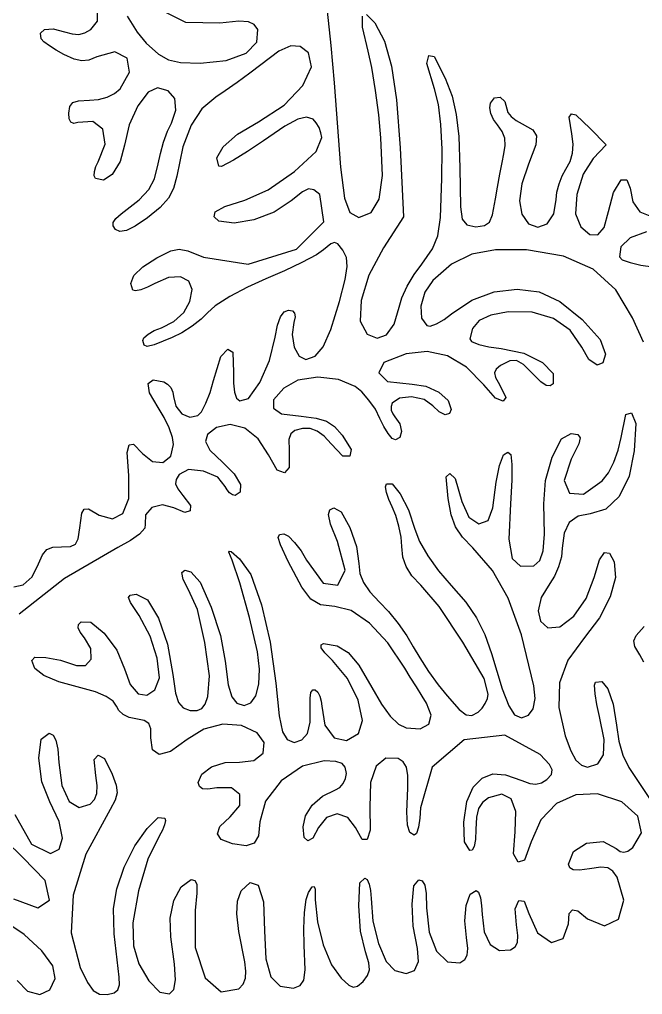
# Model space of a CAD drawing. Extents: x -276 to 353, y -236 to 239.
# Drawn here: x 6.5 to 107.5, y -235.9 to -78.1 of the extents above; entities that cross this region are included whole.
import ezdxf

# ---------------------------------------------------------------- set-up
doc = ezdxf.new("R2010")
doc.units = 0
doc.layers.get('0').update_dxf_attribs({"linetype": 'CONTINUOUS'})

msp = doc.modelspace()

# ---------------------------------------------------------------- linework, layer by layer
for p, q in [((19.1, -78.31), (19.09, -76.76)), ((33.41, -78.53), (29.43, -76.58)), ((56.35, -76.72), (56.95, -82.26)), ((62.74, -77.26), (64.04, -78.58)), ((18.01, -79.71), (19.1, -78.31)), ((23.93, -77.5), (25.56, -80.11)), ((38.95, -78.67), (33.41, -78.53)), ((42, -78.35), (38.95, -78.67)), ((43.58, -78.42), (42, -78.35)), ((44.51, -78.85), (43.58, -78.42)), ((45.12, -79.71), (44.51, -78.85)), ((62.05, -79.3), (62.07, -77.5)), ((64.04, -78.58), (65.65, -81.59)), ((9.89, -80.29), (10.52, -79.67)), ((9.99, -81.2), (9.89, -80.29)), ((10.52, -79.67), (11.95, -79.57)), ((11.95, -79.57), (13.76, -80.06)), ((13.76, -80.06), (14.99, -80.41)), ((14.99, -80.41), (16.07, -80.47)), ((16.07, -80.47), (17.06, -80.24)), ((17.06, -80.24), (18.01, -79.71)), ((25.56, -80.11), (27.02, -81.88)), ((44.96, -81.76), (45.12, -79.71)), ((62.96, -83.17), (62.05, -79.3)), ((10.4, -81.66), (9.99, -81.2)), ((11.31, -82.33), (10.4, -81.66)), ((27.02, -81.88), (29, -83.66)), ((43.21, -83.53), (44.96, -81.76)), ((65.65, -81.59), (66.79, -85.61)), ((12.43, -83.05), (11.31, -82.33)), ((13.65, -83.73), (12.43, -83.05)), ((21.91, -83.32), (19.02, -84.09)), ((23.93, -84.32), (21.91, -83.32)), ((29, -83.66), (30.63, -84.58)), ((39.96, -84.73), (43.21, -83.53)), ((48.53, -83.2), (45.59, -85.38)), ((50.47, -82.33), (48.53, -83.2)), ((51.95, -82.44), (50.47, -82.33)), ((53.29, -83.44), (51.95, -82.44)), ((53.81, -85.73), (53.29, -83.44)), ((56.95, -82.26), (57.45, -88.32)), ((63.56, -85.86), (62.96, -83.17)), ((15.34, -84.5), (13.65, -83.73)), ((16.57, -84.77), (15.34, -84.5)), ((17.7, -84.64), (16.57, -84.77)), ((19.02, -84.09), (17.7, -84.64)), ((24.32, -86.61), (23.93, -84.32)), ((30.63, -84.58), (32.57, -85.01)), ((32.57, -85.01), (35.74, -85.13)), ((35.74, -85.13), (39.96, -84.73)), ((72.52, -85.19), (72.84, -83.92)), ((73.76, -89.31), (72.52, -85.19)), ((72.84, -83.92), (73.71, -84.04)), ((73.71, -84.04), (75.46, -87.56)), ((22.79, -89.3), (24.32, -86.61)), ((43.8, -86.77), (41.77, -88.26)), ((45.59, -85.38), (43.8, -86.77)), ((52.4, -88.75), (53.81, -85.73)), ((64.17, -89.54), (63.56, -85.86)), ((66.79, -85.61), (67.6, -91.1)), ((41.77, -88.26), (39.82, -89.63)), ((57.45, -88.32), (58.48, -102)), ((75.46, -87.56), (76.58, -90.5)), ((21.89, -90.03), (22.79, -89.3)), ((27.3, -89.81), (25.65, -92.05)), ((28.85, -89.13), (27.3, -89.81)), ((30.57, -89.6), (28.85, -89.13)), ((31.63, -90.85), (30.57, -89.6)), ((39.82, -89.63), (38.28, -90.63)), ((49.36, -91.92), (52.4, -88.75)), ((64.7, -93.52), (64.17, -89.54)), ((74.38, -91.83), (73.76, -89.31)), ((14.61, -92.16), (15.09, -91.53)), ((15.09, -91.53), (16.03, -91.21)), ((16.03, -91.21), (17.79, -91.13)), ((17.79, -91.13), (19.25, -91)), ((19.25, -91), (20.66, -90.62)), ((20.66, -90.62), (21.89, -90.03)), ((31.83, -92.72), (31.63, -90.85)), ((38.28, -90.63), (36.04, -92.53)), ((67.6, -91.1), (68.15, -98.82)), ((76.58, -90.5), (77.27, -93.43)), ((82.82, -91.6), (83.49, -90.76)), ((83.49, -90.76), (84.39, -90.64)), ((84.39, -90.64), (85.16, -91.32)), ((85.16, -91.32), (85.45, -92.52)), ((14.45, -93.23), (14.61, -92.16)), ((25.65, -92.05), (24.27, -95.1)), ((31.09, -94.83), (31.83, -92.72)), ((36.04, -92.53), (34.3, -95.16)), ((45.19, -94.63), (49.36, -91.92)), ((74.78, -95.09), (74.38, -91.83)), ((82.71, -92.36), (82.82, -91.6)), ((82.89, -93.3), (82.71, -92.36)), ((85.45, -92.52), (85.62, -93.1)), ((85.62, -93.1), (86.18, -93.76)), ((14.53, -94.16), (14.45, -93.23)), ((14.81, -94.7), (14.53, -94.16)), ((15.27, -94.89), (14.81, -94.7)), ((18.35, -94.59), (15.95, -94.76)), ((19.99, -95.85), (18.35, -94.59)), ((41.81, -96.65), (45.19, -94.63)), ((51.58, -94.23), (49.47, -95.36)), ((53.01, -93.88), (51.58, -94.23)), ((54.05, -94.21), (53.01, -93.88)), ((54.58, -94.79), (54.05, -94.21)), ((65.06, -97.2), (64.7, -93.52)), ((77.27, -93.43), (77.66, -97)), ((83.32, -94.27), (82.89, -93.3)), ((83.95, -95.13), (83.32, -94.27)), ((86.18, -93.76), (86.99, -94.41)), ((86.99, -94.41), (87.95, -94.94)), ((95.57, -93.87), (95.92, -93.33)), ((96, -96.56), (95.57, -93.87)), ((95.92, -93.33), (96.67, -93.51)), ((96.67, -93.51), (98.97, -95.74)), ((15.95, -94.76), (15.27, -94.89)), ((20.34, -98.27), (19.99, -95.85)), ((24.27, -95.1), (23.5, -98.4)), ((29.83, -97.92), (30.46, -96.17)), ((30.46, -96.17), (31.09, -94.83)), ((34.3, -95.16), (32.96, -98.7)), ((49.47, -95.36), (46, -97.7)), ((55.04, -95.56), (54.58, -94.79)), ((55.34, -96.4), (55.04, -95.56)), ((74.97, -99.07), (74.78, -95.09)), ((84.71, -96.18), (83.95, -95.13)), ((85.13, -97.26), (84.71, -96.18)), ((87.95, -94.94), (89.68, -95.94)), ((89.68, -95.94), (90.29, -96.92)), ((98.97, -95.74), (101.58, -98.35)), ((39.5, -98.68), (41.81, -96.65)), ((46, -97.7), (43.41, -99.45)), ((54.54, -99.43), (55.45, -97.17)), ((55.45, -97.17), (55.34, -96.4)), ((65.29, -103.32), (65.06, -97.2)), ((77.66, -97), (77.82, -102.06)), ((85.22, -98.45), (85.13, -97.26)), ((90.29, -96.92), (90.15, -98.35)), ((96.2, -98.25), (96, -96.56)), ((19.23, -101.09), (20.34, -98.27)), ((23.5, -98.4), (22.8, -101.04)), ((29.3, -99.77), (29.83, -97.92)), ((32.96, -98.7), (31.96, -103.41)), ((38.48, -100.46), (39.5, -98.68)), ((43.41, -99.45), (41.14, -100.83)), ((51.02, -102.69), (54.54, -99.43)), ((68.15, -98.82), (68.72, -110.02)), ((74.95, -103.82), (74.97, -99.07)), ((85, -99.84), (85.22, -98.45)), ((90.15, -98.35), (88.95, -101.47)), ((96.11, -99.73), (96.2, -98.25)), ((101.58, -98.35), (99.47, -100.6)), ((22.8, -101.04), (21.51, -103.14)), ((28.95, -101.43), (29.3, -99.77)), ((38.8, -101.82), (38.48, -100.46)), ((41.14, -100.83), (39.23, -101.88)), ((84.68, -101.22), (85, -99.84)), ((95.73, -101.05), (96.11, -99.73)), ((99.47, -100.6), (97.83, -103.09)), ((18.6, -102.69), (18.83, -101.89)), ((18.83, -101.89), (19.23, -101.09)), ((28.35, -103.85), (28.95, -101.43)), ((39.23, -101.88), (38.8, -101.82)), ((58.48, -102), (59.14, -107)), ((77.82, -102.06), (77.95, -108.38)), ((84.31, -103.13), (84.68, -101.22)), ((88.95, -101.47), (87.87, -104.68)), ((94.43, -103.36), (95.05, -102.29)), ((95.05, -102.29), (95.73, -101.05)), ((18.58, -103.36), (18.6, -102.69)), ((18.78, -103.8), (18.58, -103.36)), ((20.06, -104.1), (18.78, -103.8)), ((21.51, -103.14), (20.06, -104.1)), ((27.43, -105.61), (28.35, -103.85)), ((31.96, -103.41), (31.44, -105.41)), ((46.79, -105.66), (51.02, -102.69)), ((64.76, -107.17), (65.29, -103.32)), ((74.71, -110.13), (74.95, -103.82)), ((83.93, -105.2), (84.31, -103.13)), ((93.92, -104.68), (94.43, -103.36)), ((97.83, -103.09), (96.83, -106.38)), ((102.75, -106.07), (104, -104.01)), ((104, -104.01), (104.94, -104.02)), ((104.94, -104.02), (105.45, -105.38)), ((25.85, -107.29), (27.43, -105.61)), ((31.44, -105.41), (30.61, -107.02)), ((42.99, -107.32), (46.79, -105.66)), ((53.34, -105.5), (52.34, -105.96)), ((54.16, -105.63), (53.34, -105.5)), ((55.14, -106.4), (54.16, -105.63)), ((83.62, -107.13), (83.93, -105.2)), ((87.87, -104.68), (87.51, -107.42)), ((93.56, -106.04), (93.92, -104.68)), ((105.45, -105.38), (105.86, -107.58)), ((22.95, -109.54), (25.85, -107.29)), ((30.61, -107.02), (29.28, -108.52)), ((39.78, -108.34), (42.99, -107.32)), ((52.34, -105.96), (50.49, -107.44)), ((55.79, -110.82), (55.14, -106.4)), ((59.14, -107), (60.02, -109.31)), ((63.48, -109.31), (64.76, -107.17)), ((83.16, -109.67), (83.62, -107.13)), ((93.07, -109.52), (93.45, -107.23)), ((93.45, -107.23), (93.56, -106.04)), ((96.83, -106.38), (96.62, -109.54)), ((101.94, -109.18), (102.75, -106.07)), ((29.28, -108.52), (27.22, -110.18)), ((38.18, -109.23), (39.78, -108.34)), ((50.49, -107.44), (47.74, -109.24)), ((77.95, -108.38), (78.25, -110.41)), ((87.51, -107.42), (87.88, -109.6)), ((105.86, -107.58), (107.02, -109.2)), ((21.66, -110.91), (22.07, -110.27)), ((22.07, -110.27), (22.95, -109.54)), ((27.22, -110.18), (25.22, -111.53)), ((38.01, -110), (38.18, -109.23)), ((38.79, -110.7), (38.01, -110)), ((44.45, -110.51), (41.24, -111.07)), ((47.74, -109.24), (44.45, -110.51)), ((60.02, -109.31), (61.46, -110.13)), ((61.46, -110.13), (63.48, -109.31)), ((68.72, -110.02), (65.49, -115.06)), ((74.29, -113.07), (74.71, -110.13)), ((78.25, -110.41), (78.99, -111.3)), ((82.64, -110.86), (83.16, -109.67)), ((87.88, -109.6), (88.95, -111.13)), ((91.98, -111.14), (93.07, -109.52)), ((96.62, -109.54), (97.44, -111.62)), ((101.26, -111.72), (101.94, -109.18)), ((107.02, -109.2), (108.63, -109.85)), ((21.65, -111.5), (21.66, -110.91)), ((22.02, -112.08), (21.65, -111.5)), ((22.76, -112.4), (22.02, -112.08)), ((25.22, -111.53), (23.79, -112.23)), ((41.24, -111.07), (38.79, -110.7)), ((51.38, -115.24), (55.79, -110.82)), ((78.99, -111.3), (80.45, -111.63)), ((80.45, -111.63), (81.82, -111.44)), ((81.82, -111.44), (82.64, -110.86)), ((88.95, -111.13), (90.48, -111.69)), ((90.48, -111.69), (91.98, -111.14)), ((97.44, -111.62), (98.94, -112.89)), ((100.23, -112.92), (101.26, -111.72)), ((23.79, -112.23), (22.76, -112.4)), ((73.42, -115.21), (74.29, -113.07)), ((98.94, -112.89), (100.23, -112.92)), ((105.46, -113.43), (103.94, -114.86)), ((108.1, -112.45), (105.46, -113.43)), ((43.53, -117.7), (51.38, -115.24)), ((56.92, -114.37), (55.76, -115.34)), ((57.54, -114.16), (56.92, -114.37)), ((58.09, -114.41), (57.54, -114.16)), ((58.9, -115.4), (58.09, -114.41)), ((65.49, -115.06), (63.12, -119.45)), ((71.66, -117.69), (73.42, -115.21)), ((103.94, -114.86), (103.73, -116.49)), ((26.47, -118.1), (28.75, -116.66)), ((28.75, -116.66), (31.01, -115.55)), ((31.01, -115.55), (32.36, -115.26)), ((32.36, -115.26), (33.76, -115.51)), ((33.76, -115.51), (36.31, -116.56)), ((36.31, -116.56), (43.53, -117.7)), ((54.6, -116.17), (52.25, -117.42)), ((55.76, -115.34), (54.6, -116.17)), ((59.46, -116.6), (58.9, -115.4)), ((59.58, -118.07), (59.46, -116.6)), ((79.77, -116.07), (76.52, -117.69)), ((83.65, -115.34), (79.77, -116.07)), ((88.63, -115.37), (83.65, -115.34)), ((94.66, -116.4), (88.63, -115.37)), ((99.45, -118.52), (94.66, -116.4)), ((103.73, -116.49), (104.16, -116.96)), ((25.01, -119.53), (26.47, -118.1)), ((52.25, -117.42), (49.42, -118.77)), ((59.26, -120.19), (59.58, -118.07)), ((70.45, -119.34), (71.66, -117.69)), ((76.52, -117.69), (73.48, -120.33)), ((104.16, -116.96), (105.47, -117.44)), ((105.47, -117.44), (107.18, -117.86)), ((107.18, -117.86), (109.14, -118.14)), ((24.49, -120.81), (25.01, -119.53)), ((30.6, -119.86), (28.39, -120.82)), ((32.58, -119.74), (30.6, -119.86)), ((33.92, -120.46), (32.58, -119.74)), ((49.42, -118.77), (46.42, -120.05)), ((63.12, -119.45), (61.83, -123.58)), ((69.33, -121.25), (70.45, -119.34)), ((103.13, -121.84), (99.45, -118.52)), ((24.85, -121.87), (24.49, -120.81)), ((27.24, -121.42), (26.16, -121.83)), ((28.39, -120.82), (27.24, -121.42)), ((34.45, -121.8), (33.92, -120.46)), ((43.41, -121.39), (40.56, -122.92)), ((46.42, -120.05), (43.41, -121.39)), ((58.34, -123.74), (59.26, -120.19)), ((68.46, -123.13), (69.33, -121.25)), ((73.48, -120.33), (72.19, -122.23)), ((25.29, -122.01), (24.85, -121.87)), ((26.16, -121.83), (25.29, -122.01)), ((34.1, -123.74), (34.45, -121.8)), ((40.56, -122.92), (38.19, -124.41)), ((68.01, -124.65), (68.46, -123.13)), ((72.19, -122.23), (71.53, -124.46)), ((79.79, -123.53), (83.42, -122.17)), ((83.42, -122.17), (87.14, -121.71)), ((87.14, -121.71), (90.72, -122.19)), ((90.72, -122.19), (94.03, -123.72)), ((105.83, -126.38), (103.13, -121.84)), ((33.1, -125.5), (34.1, -123.74)), ((38.19, -124.41), (36.95, -125.55)), ((56.94, -128.29), (58.34, -123.74)), ((61.83, -123.58), (61.71, -126.94)), ((67.19, -127.42), (68.01, -124.65)), ((71.53, -124.46), (71.61, -126.44)), ((76.51, -125.72), (79.79, -123.53)), ((94.03, -123.72), (97.66, -126.62)), ((31.51, -126.95), (33.1, -125.5)), ((36.95, -125.55), (35.91, -126.61)), ((48.29, -127.57), (48.78, -126.22)), ((48.78, -126.22), (49.37, -125.41)), ((49.37, -125.41), (50.08, -125.13)), ((50.08, -125.13), (50.71, -125.25)), ((50.71, -125.25), (51.07, -125.6)), ((51.15, -126.21), (50.95, -127.13)), ((51.07, -125.6), (51.15, -126.21)), ((75.28, -126.65), (76.51, -125.72)), ((82.89, -125.93), (80.99, -126.81)), ((85.66, -125.41), (82.89, -125.93)), ((89.58, -125.44), (85.66, -125.41)), ((93.02, -126.46), (89.58, -125.44)), ((29.47, -127.97), (31.51, -126.95)), ((34.44, -127.75), (32.8, -128.8)), ((35.91, -126.61), (34.44, -127.75)), ((47.91, -129.52), (48.29, -127.57)), ((50.95, -127.13), (50.65, -129.1)), ((61.71, -126.94), (62.84, -129.04)), ((65.94, -129.15), (67.19, -127.42)), ((71.61, -126.44), (72.47, -127.64)), ((72.47, -127.64), (73.05, -127.72)), ((73.05, -127.72), (74.08, -127.34)), ((74.08, -127.34), (75.28, -126.65)), ((80.99, -126.81), (79.88, -128.09)), ((95.75, -128.39), (93.02, -126.46)), ((97.66, -126.62), (100.61, -129.86)), ((107.64, -130.34), (105.83, -126.38)), ((26.64, -129.6), (27.33, -129.02)), ((27.33, -129.02), (28.31, -128.45)), ((28.31, -128.45), (29.47, -127.97)), ((32.8, -128.8), (31.23, -129.57)), ((50.65, -129.1), (50.98, -131.1)), ((55.69, -131.06), (56.94, -128.29)), ((62.84, -129.04), (64.43, -129.66)), ((64.43, -129.66), (65.94, -129.15)), ((79.88, -128.09), (79.46, -129.75)), ((97.6, -131.1), (95.75, -128.39)), ((26.45, -130.07), (26.64, -129.6)), ((26.66, -130.78), (26.45, -130.07)), ((27.19, -131.03), (26.66, -130.78)), ((28.32, -130.75), (27.19, -131.03)), ((31.23, -129.57), (28.32, -130.75)), ((46.99, -133.28), (47.91, -129.52)), ((79.46, -129.75), (79.75, -130.22)), ((79.75, -130.22), (80.94, -130.69)), ((80.94, -130.69), (82.57, -131.09)), ((100.61, -129.86), (101.45, -132.28)), ((39.09, -132.63), (40.22, -131.43)), ((40.22, -131.43), (41.07, -131.94)), ((41.07, -131.94), (41.14, -135.2)), ((50.98, -131.1), (51.79, -132.6)), ((51.79, -132.6), (52.89, -133.13)), ((52.89, -133.13), (54.38, -132.59)), ((54.38, -132.59), (55.69, -131.06)), ((69.12, -132.21), (65.53, -133.63)), ((72.53, -131.82), (69.12, -132.21)), ((75.83, -132.53), (72.53, -131.82)), ((78.92, -134.35), (75.83, -132.53)), ((82.57, -131.09), (84.53, -131.36)), ((84.53, -131.36), (88.2, -132.11)), ((88.2, -132.11), (91.25, -133.59)), ((98.77, -133.11), (97.6, -131.1)), ((101.45, -132.28), (101.04, -133.68)), ((37.92, -136.54), (39.09, -132.63)), ((45.4, -136.85), (46.99, -133.28)), ((65.53, -133.63), (64.74, -135.3)), ((84.45, -134.11), (83.72, -134.71)), ((85.94, -133.36), (84.45, -134.11)), ((87.04, -133.31), (85.94, -133.36)), ((88.16, -133.94), (87.04, -133.31)), ((89.9, -135.68), (88.16, -133.94)), ((91.25, -133.59), (92.98, -135.38)), ((100.08, -134.03), (98.77, -133.11)), ((101.04, -133.68), (100.08, -134.03)), ((41.14, -135.2), (41.14, -136.97)), ((64.74, -135.3), (66.13, -136.7)), ((81.73, -137.23), (78.92, -134.35)), ((83.72, -134.71), (83.46, -135.28)), ((83.46, -135.28), (83.61, -136.01)), ((91, -136.75), (89.9, -135.68)), ((92.98, -135.38), (92.98, -137.07)), ((27.34, -137.02), (28.12, -136.39)), ((27.53, -138.5), (27.34, -137.02)), ((28.12, -136.39), (29.86, -136.73)), ((29.86, -136.73), (30.46, -137.1)), ((30.46, -137.1), (30.98, -137.68)), ((37.35, -138.44), (37.92, -136.54)), ((41.14, -136.97), (41.33, -138.39)), ((43.61, -139.45), (45.4, -136.85)), ((51.6, -136.48), (49.3, -137.76)), ((54.81, -136), (51.6, -136.48)), ((58.16, -136.34), (54.81, -136)), ((60.87, -137.49), (58.16, -136.34)), ((66.13, -136.7), (70.12, -137.11)), ((70.12, -137.11), (72.34, -137.45)), ((83.61, -139.37), (81.73, -137.23)), ((83.61, -136.01), (84.27, -137.19)), ((84.27, -137.19), (85.3, -139.25)), ((91.86, -137.31), (91, -136.75)), ((92.51, -137.39), (91.86, -137.31)), ((92.98, -137.07), (92.51, -137.39)), ((28.95, -140.92), (27.53, -138.5)), ((30.98, -137.68), (31.33, -138.39)), ((31.33, -138.39), (31.45, -139.11)), ((36.66, -140.18), (37.35, -138.44)), ((41.33, -138.39), (41.67, -139.4)), ((49.3, -137.76), (47.66, -139.64)), ((61.96, -138.38), (60.87, -137.49)), ((63.11, -139.69), (61.96, -138.38)), ((72.34, -137.45), (74.43, -138.43)), ((74.43, -138.43), (75.94, -139.77)), ((31.45, -139.11), (31.79, -140.69)), ((35.95, -141.57), (36.66, -140.18)), ((41.67, -139.4), (42.17, -139.84)), ((42.17, -139.84), (43.61, -139.45)), ((47.66, -139.64), (47.63, -140.98)), ((64.15, -141.19), (63.11, -139.69)), ((66.89, -140.21), (66.72, -140.71)), ((68.04, -139.36), (66.89, -140.21)), ((70, -139.17), (68.04, -139.36)), ((72.04, -139.62), (70, -139.17)), ((73.45, -140.63), (72.04, -139.62)), ((75.94, -139.77), (76.45, -141.2)), ((84.87, -139.88), (83.61, -139.37)), ((85.3, -139.25), (84.87, -139.88)), ((29.9, -142.49), (28.95, -140.92)), ((31.79, -140.69), (32.77, -141.92)), ((32.77, -141.92), (34.08, -142.46)), ((35.36, -142.18), (35.95, -141.57)), ((47.63, -140.98), (48.94, -141.9)), ((48.94, -141.9), (52.1, -142.32)), ((64.89, -142.65), (64.15, -141.19)), ((66.72, -140.71), (66.74, -141.31)), ((66.74, -141.31), (66.96, -141.91)), ((66.96, -141.91), (67.33, -142.41)), ((74.48, -141.62), (73.45, -140.63)), ((75.47, -142.07), (74.48, -141.62)), ((76.15, -141.88), (75.47, -142.07)), ((76.45, -141.2), (76.15, -141.88)), ((103.98, -145.76), (104.77, -142.03)), ((104.77, -142.03), (105.69, -141.78)), ((105.69, -141.78), (106.39, -143.5)), ((30.71, -144.19), (29.9, -142.49)), ((34.08, -142.46), (35.36, -142.18)), ((40.64, -143.63), (38.38, -144.16)), ((42.98, -144.23), (40.64, -143.63)), ((52.1, -142.32), (54.54, -142.6)), ((54.54, -142.6), (56.22, -143.11)), ((56.22, -143.11), (57.53, -143.98)), ((65.52, -143.98), (64.89, -142.65)), ((67.33, -142.41), (68.12, -143.54)), ((68.12, -143.54), (68.41, -144.8)), ((106.39, -143.5), (106.13, -147.89)), ((31.28, -145.76), (30.71, -144.19)), ((38.38, -144.16), (36.94, -145.26)), ((45.15, -145.95), (42.98, -144.23)), ((50.43, -145.15), (50.15, -146.09)), ((51.09, -144.61), (50.43, -145.15)), ((52.34, -144.29), (51.09, -144.61)), ((53.56, -144.31), (52.34, -144.29)), ((54.7, -144.7), (53.56, -144.31)), ((55.83, -145.51), (54.7, -144.7)), ((57.53, -143.98), (58.78, -145.36)), ((66.23, -145.1), (65.52, -143.98)), ((66.9, -145.91), (66.23, -145.1)), ((68.41, -144.8), (68.13, -145.74)), ((94.32, -145.98), (95.9, -145.13)), ((95.9, -145.13), (96.98, -145.29)), ((24.24, -146.94), (24.97, -146.83)), ((24.97, -146.83), (26.41, -148.34)), ((31.45, -146.89), (31.28, -145.76)), ((36.94, -145.26), (36.6, -146.4)), ((36.6, -146.4), (37.32, -147.79)), ((46.85, -148.57), (45.15, -145.95)), ((50.15, -146.09), (50.19, -147.82)), ((57, -146.79), (55.83, -145.51)), ((58.87, -148.77), (57, -146.79)), ((58.78, -145.36), (60.23, -147.69)), ((67.4, -146.13), (66.9, -145.91)), ((68.13, -145.74), (67.4, -146.13)), ((92.81, -148.95), (94.32, -145.98)), ((97.12, -146.77), (95.87, -149.27)), ((96.98, -145.29), (97.34, -145.78)), ((97.34, -145.78), (97.12, -146.77)), ((103.53, -147.83), (103.98, -145.76)), ((23.92, -148.2), (24.24, -146.94)), ((24.2, -151.93), (23.92, -148.2)), ((26.41, -148.34), (28.04, -149.65)), ((30.98, -148.79), (31.45, -146.89)), ((37.32, -147.79), (39.45, -149.78)), ((50.19, -147.82), (50.18, -150.59)), ((60.23, -147.69), (59.99, -148.8)), ((84.91, -148.58), (85.63, -148.13)), ((85.63, -148.13), (86.1, -148.52)), ((102.83, -149.77), (103.53, -147.83)), ((106.13, -147.89), (105.28, -152.01)), ((28.04, -149.65), (29.73, -149.81)), ((29.73, -149.81), (30.98, -148.79)), ((39.45, -149.78), (41.27, -151.61)), ((48.26, -151.03), (46.85, -148.57)), ((59.99, -148.8), (58.87, -148.77)), ((84.3, -150.27), (84.91, -148.58)), ((86.1, -148.52), (86.3, -150.13)), ((91.74, -152.74), (92.81, -148.95)), ((95.87, -149.27), (94.75, -152.73)), ((101.94, -151.46), (102.83, -149.77)), ((33.89, -150.94), (32.37, -151.72)), ((36.3, -151.18), (33.89, -150.94)), ((38.61, -152.19), (36.3, -151.18)), ((49.4, -151.49), (48.26, -151.03)), ((50.18, -150.59), (49.4, -151.49)), ((83.74, -152.98), (84.3, -150.27)), ((86.3, -150.13), (86.3, -152.66)), ((100.91, -152.75), (101.94, -151.46)), ((24.19, -155.63), (24.2, -151.93)), ((31.87, -152.54), (31.78, -153.27)), ((32.37, -151.72), (31.87, -152.54)), ((39.83, -153.7), (38.61, -152.19)), ((41.27, -151.61), (42.3, -153.38)), ((75.61, -152.1), (76.23, -151.57)), ((75.95, -155.63), (75.61, -152.1)), ((76.23, -151.57), (77.11, -152.38)), ((77.11, -152.38), (78.18, -156.13)), ((83.22, -157.13), (83.74, -152.98)), ((86.3, -152.66), (86.04, -156.47)), ((91.47, -156.51), (91.74, -152.74)), ((94.75, -152.73), (95.63, -154.78)), ((97.91, -154.93), (100.91, -152.75)), ((105.28, -152.01), (103.67, -155.28)), ((31.78, -153.27), (32.11, -154.08)), ((32.11, -154.08), (32.97, -155.15)), ((40.12, -154.24), (39.83, -153.7)), ((40.53, -154.71), (40.12, -154.24)), ((40.98, -155.02), (40.53, -154.71)), ((42.26, -154.58), (41.41, -155.13)), ((42.3, -153.38), (42.26, -154.58)), ((65.8, -153.73), (65.95, -153.28)), ((65.95, -154.64), (65.8, -153.73)), ((65.95, -153.28), (66.88, -153.28)), ((66.32, -155.77), (65.95, -154.64)), ((66.88, -153.28), (68.18, -154.88)), ((23.24, -158.04), (24.19, -155.63)), ((32.97, -155.15), (34.17, -156.74)), ((41.41, -155.13), (40.98, -155.02)), ((66.87, -156.98), (66.32, -155.77)), ((68.18, -154.88), (69.52, -157.48)), ((76.44, -158.26), (75.95, -155.63)), ((78.18, -156.13), (79.29, -158.63)), ((95.63, -154.78), (97.91, -154.93)), ((103.67, -155.28), (101.5, -157.38)), ((16.55, -158), (16.95, -157.36)), ((16.95, -157.36), (17.64, -157.32)), ((17.64, -157.32), (19.38, -158.32)), ((27.91, -157.11), (26.88, -158.27)), ((29.65, -156.66), (27.91, -157.11)), ((31.47, -157.14), (29.65, -156.66)), ((33.28, -157.91), (31.47, -157.14)), ((34.13, -157.64), (33.28, -157.91)), ((34.17, -156.74), (34.13, -157.64)), ((56.53, -158.24), (56.75, -157.46)), ((56.75, -157.46), (57.42, -157.13)), ((57.42, -157.13), (58.63, -157.79)), ((58.63, -157.79), (60.01, -160.34)), ((67.48, -158.39), (66.87, -156.98)), ((69.52, -157.48), (70.57, -160.6)), ((82.43, -159.17), (83.22, -157.13)), ((86.04, -156.47), (85.79, -162.2)), ((91.58, -161.42), (91.47, -156.51)), ((101.5, -157.38), (98.97, -158.13)), ((16.26, -160.38), (16.55, -158)), ((19.38, -158.32), (21.55, -158.91)), ((21.55, -158.91), (23.24, -158.04)), ((26.88, -158.27), (26.86, -159.76)), ((56.88, -159.77), (56.53, -158.24)), ((67.98, -160.12), (67.48, -158.39)), ((77.16, -160.22), (76.44, -158.26)), ((79.29, -158.63), (80.95, -159.75)), ((80.95, -159.75), (82.43, -159.17)), ((97.01, -158.49), (95.59, -159.53)), ((98.97, -158.13), (97.01, -158.49)), ((15.99, -162.18), (16.26, -160.38)), ((26.76, -160.46), (25.91, -161.38)), ((26.86, -159.76), (26.76, -160.46)), ((57.99, -162.58), (56.88, -159.77)), ((60.01, -160.34), (61.09, -163.4)), ((68.33, -161.88), (67.98, -160.12)), ((70.57, -160.6), (71.33, -162.59)), ((78.26, -161.89), (77.16, -160.22)), ((95.59, -159.53), (94.73, -161.27)), ((15.54, -163.03), (15.99, -162.18)), ((24.46, -162.42), (22.43, -163.54)), ((25.91, -161.38), (24.46, -162.42)), ((48.4, -161.96), (48.63, -161.46)), ((48.76, -163.15), (48.4, -161.96)), ((48.63, -161.46), (49.3, -161.34)), ((49.3, -161.34), (50.07, -161.72)), ((50.07, -161.72), (51.07, -162.73)), ((59.24, -167.21), (57.99, -162.58)), ((68.45, -163.39), (68.33, -161.88)), ((71.33, -162.59), (72.65, -164.91)), ((79.93, -163.63), (78.26, -161.89)), ((85.79, -162.2), (86.34, -165.33)), ((91.37, -164.11), (91.58, -161.42)), ((94.73, -161.27), (94.45, -163.69)), ((10.21, -164.73), (10.92, -163.9)), ((10.92, -163.9), (11.88, -163.5)), ((11.88, -163.5), (13.27, -163.45)), ((13.27, -163.45), (14.74, -163.42)), ((22.43, -163.54), (13.74, -168.6)), ((14.74, -163.42), (15.54, -163.03)), ((40.41, -164.31), (40.5, -164.15)), ((40.5, -164.15), (40.77, -164.22)), ((50.03, -165.82), (48.76, -163.15)), ((51.07, -162.73), (52.1, -164.09)), ((52.1, -164.09), (53.01, -165.64)), ((61.09, -163.4), (61.45, -166.13)), ((68.62, -165.13), (68.45, -163.39)), ((83.16, -167.29), (79.93, -163.63)), ((90.81, -165.68), (91.37, -164.11)), ((94.45, -163.69), (94.3, -165.09)), ((9.57, -166.21), (10.21, -164.73)), ((40.93, -165.63), (40.41, -164.31)), ((40.77, -164.22), (42.12, -165.39)), ((42.21, -169.27), (40.93, -165.63)), ((42.12, -165.39), (43.95, -167.93)), ((53.01, -165.64), (55.68, -169.34)), ((69.14, -166.66), (68.62, -165.13)), ((72.65, -164.91), (74.4, -167.34)), ((86.34, -165.33), (87.7, -166.61)), ((89.82, -166.54), (90.81, -165.68)), ((94.3, -165.09), (93.86, -166.67)), ((99.6, -168.42), (100.46, -165.55)), ((100.46, -165.55), (101.32, -164.36)), ((101.32, -164.36), (102.13, -164.47)), ((102.13, -164.47), (102.87, -165.9)), ((8.51, -168.3), (9.57, -166.21)), ((32.81, -167.62), (33.29, -167.22)), ((33.29, -167.22), (34.26, -167.51)), ((52.21, -170), (50.03, -165.82)), ((58.08, -169.64), (59.24, -167.21)), ((61.45, -166.13), (61.64, -167.75)), ((70.09, -168.13), (69.14, -166.66)), ((74.4, -167.34), (76.44, -169.71)), ((85.69, -171.79), (83.16, -167.29)), ((87.7, -166.61), (89.82, -166.54)), ((93.86, -166.67), (93.21, -168.19)), ((102.87, -165.9), (103.06, -168.42)), ((13.74, -168.6), (6.44, -174.37)), ((7.08, -169.62), (8.51, -168.3)), ((32.98, -168.76), (32.81, -167.62)), ((33.89, -170.4), (32.98, -168.76)), ((34.26, -167.51), (35.76, -169.16)), ((43.95, -167.93), (45.68, -172.83)), ((61.64, -167.75), (62.23, -169.25)), ((71.54, -169.69), (70.09, -168.13)), ((93.21, -168.19), (92.45, -169.4)), ((98.31, -171.85), (99.6, -168.42)), ((103.06, -168.42), (102.2, -171.58)), ((5.55, -169.92), (7.08, -169.62)), ((35.32, -173.58), (33.89, -170.4)), ((35.76, -169.16), (37.54, -173.23)), ((43.73, -174.88), (42.21, -169.27)), ((53.68, -171.92), (52.21, -170)), ((55.68, -169.34), (58.08, -169.64)), ((62.23, -169.25), (63.27, -170.77)), ((74.52, -173.14), (71.54, -169.69)), ((76.44, -169.71), (78.8, -172.43)), ((92.45, -169.4), (91.05, -171.66)), ((24.15, -171.66), (24.42, -171.26)), ((24.45, -172.46), (24.15, -171.66)), ((24.42, -171.26), (25.36, -171.13)), ((25.36, -171.13), (27.2, -172.03)), ((27.2, -172.03), (29, -174.99)), ((55.28, -172.83), (53.68, -171.92)), ((63.27, -170.77), (64.85, -172.43)), ((87.82, -177.73), (85.69, -171.79)), ((91.05, -171.66), (90.52, -173.81)), ((96.31, -174.7), (98.31, -171.85)), ((102.2, -171.58), (100.47, -174.97)), ((25.86, -174.59), (24.45, -172.46)), ((36.53, -178.93), (35.32, -173.58)), ((37.54, -173.23), (39.04, -177.84)), ((45.68, -172.83), (47.11, -178.92)), ((57.59, -173.13), (55.28, -172.83)), ((60.24, -173.79), (57.59, -173.13)), ((64.85, -172.43), (66.3, -173.94)), ((78.32, -178.88), (74.52, -173.14)), ((78.8, -172.43), (80.55, -174.97)), ((27.67, -177.91), (25.86, -174.59)), ((29, -174.99), (30.48, -179.2)), ((45.05, -180.46), (43.73, -174.88)), ((63.18, -175.83), (60.24, -173.79)), ((66.3, -173.94), (67.86, -175.86)), ((80.55, -174.97), (81.88, -177.63)), ((90.52, -173.81), (90.91, -175.5)), ((94.08, -176.42), (96.31, -174.7)), ((100.47, -174.97), (98.05, -178.14)), ((15.98, -176.6), (16.05, -176.06)), ((16.28, -177.29), (15.98, -176.6)), ((16.05, -176.06), (16.46, -175.62)), ((16.46, -175.62), (18.03, -175.63)), ((18.03, -175.63), (20.19, -177.45)), ((66.17, -178.99), (63.18, -175.83)), ((67.86, -175.86), (69.27, -177.86)), ((90.91, -175.5), (92.1, -176.55)), ((92.1, -176.55), (94.08, -176.42)), ((106.45, -177.81), (107.71, -176.34)), ((17, -178.19), (16.28, -177.29)), ((18.03, -179.92), (17, -178.19)), ((20.19, -177.45), (22.22, -180.21)), ((28.81, -181.5), (27.67, -177.91)), ((39.04, -177.84), (39.82, -181.95)), ((69.27, -177.86), (70.3, -179.63)), ((81.88, -177.63), (82.96, -180.71)), ((89.82, -185.97), (87.82, -177.73)), ((98.05, -178.14), (95.37, -181.82)), ((106.06, -178.69), (106.45, -177.81)), ((18.07, -181.65), (18.03, -179.92)), ((30.48, -179.2), (31.35, -184.11)), ((37.27, -184.35), (36.53, -178.93)), ((47.11, -178.92), (48.01, -185.55)), ((55.35, -179.81), (55.36, -179.35)), ((55.94, -180.64), (55.35, -179.81)), ((55.36, -179.35), (55.76, -179.13)), ((55.76, -179.13), (57.96, -179.49)), ((57.96, -179.49), (59.75, -180.55)), ((68.95, -183.08), (66.17, -178.99)), ((70.3, -179.63), (71.34, -181.44)), ((81.78, -184.76), (78.32, -178.88)), ((106.2, -179.57), (106.06, -178.69)), ((107.01, -180.92), (106.2, -179.57)), ((8.45, -181.88), (8.94, -181.35)), ((8.94, -181.35), (10.75, -181.39)), ((10.75, -181.39), (13.13, -181.83)), ((22.22, -180.21), (23.47, -183.21)), ((29.14, -184.68), (28.81, -181.5)), ((45.39, -183.29), (45.05, -180.46)), ((57.18, -181.88), (55.94, -180.64)), ((59.75, -180.55), (61.47, -182.6)), ((71.34, -181.44), (72.76, -183.62)), ((82.96, -180.71), (84.68, -186.43)), ((107.66, -182.13), (107.01, -180.92)), ((8.94, -183.14), (8.45, -181.88)), ((10.39, -184.29), (8.94, -183.14)), ((13.13, -181.83), (15.69, -182.66)), ((15.69, -182.66), (17.15, -182.65)), ((17.15, -182.65), (18.07, -181.65)), ((39.82, -181.95), (40.32, -185.8)), ((59.62, -184.8), (57.18, -181.88)), ((61.47, -182.6), (63.59, -186.25)), ((69.82, -184.54), (68.95, -183.08)), ((95.37, -181.82), (94, -185.48)), ((12.83, -185.33), (10.39, -184.29)), ((23.47, -183.21), (24.43, -185.77)), ((28.43, -186.64), (29.14, -184.68)), ((31.35, -184.11), (31.76, -187.16)), ((37.02, -187.69), (37.27, -184.35)), ((45.27, -185.72), (45.39, -183.29)), ((70.8, -186.15), (69.82, -184.54)), ((72.76, -183.62), (74.32, -185.79)), ((16.42, -186.31), (12.83, -185.33)), ((24.43, -185.77), (25.71, -187.25)), ((40.32, -185.8), (40.88, -187.77)), ((44.78, -187.56), (45.27, -185.72)), ((48.01, -185.55), (48.56, -190.84)), ((61.35, -188.3), (59.62, -184.8)), ((63.59, -186.25), (65.15, -188.94)), ((71.72, -187.65), (70.8, -186.15)), ((74.32, -185.79), (75.78, -187.6)), ((82.45, -187.31), (81.78, -184.76)), ((90.03, -188.03), (89.82, -185.97)), ((94, -185.48), (93.87, -189.45)), ((99.67, -185.86), (99.86, -185.38)), ((99.79, -187.27), (99.67, -185.86)), ((99.86, -185.38), (100.86, -185.29)), ((100.86, -185.29), (101.86, -186.45)), ((18.78, -186.95), (16.42, -186.31)), ((20.52, -187.67), (18.78, -186.95)), ((21.67, -188.44), (20.52, -187.67)), ((25.71, -187.25), (27.09, -187.5)), ((27.09, -187.5), (28.43, -186.64)), ((31.76, -187.16), (32.24, -188.69)), ((36.59, -188.92), (37.02, -187.69)), ((40.88, -187.77), (41.7, -188.76)), ((43.97, -188.71), (44.78, -187.56)), ((53.57, -187.94), (53.71, -187.02)), ((53.71, -187.02), (54, -186.61)), ((54, -186.61), (54.41, -186.6)), ((54.41, -186.6), (54.81, -186.99)), ((54.81, -186.99), (55.14, -187.65)), ((55.14, -187.65), (55.37, -188.44)), ((72.43, -188.76), (71.72, -187.65)), ((75.78, -187.6), (77.76, -189.8)), ((82.33, -188.01), (82.45, -187.31)), ((84.68, -186.43), (85.77, -189.23)), ((100.06, -189), (99.79, -187.27)), ((101.86, -186.45), (102.72, -188.93)), ((22.2, -189.28), (21.67, -188.44)), ((22.57, -189.97), (22.2, -189.28)), ((32.24, -188.69), (32.98, -189.52)), ((36.03, -189.63), (36.59, -188.92)), ((41.7, -188.76), (42.9, -189.13)), ((42.9, -189.13), (43.97, -188.71)), ((53.6, -189.33), (53.57, -187.94)), ((53.59, -191.86), (53.6, -189.33)), ((55.37, -188.44), (55.45, -189.25)), ((55.45, -189.25), (55.97, -192.35)), ((62.07, -191.56), (61.35, -188.3)), ((65.15, -188.94), (66.57, -190.87)), ((73.2, -190.69), (72.43, -188.76)), ((81.44, -189.6), (81.97, -188.82)), ((81.97, -188.82), (82.33, -188.01)), ((85.77, -189.23), (86.72, -190.65)), ((89.73, -189.68), (90.03, -188.03)), ((93.87, -189.45), (94.93, -194.07)), ((100.49, -190.94), (100.06, -189)), ((102.72, -188.93), (103.24, -192.31)), ((23.28, -190.6), (22.57, -189.97)), ((24.23, -191.07), (23.28, -190.6)), ((32.98, -189.52), (34.16, -189.94)), ((34.16, -189.94), (35.26, -189.95)), ((35.26, -189.95), (36.03, -189.63)), ((48.56, -190.84), (49.11, -193.39)), ((66.57, -190.87), (67.9, -192.15)), ((72.82, -192.19), (73.2, -190.69)), ((77.76, -189.8), (78.89, -190.65)), ((78.89, -190.65), (79.81, -190.75)), ((79.81, -190.75), (80.82, -190.23)), ((80.82, -190.23), (81.44, -189.6)), ((86.72, -190.65), (87.82, -191.13)), ((87.82, -191.13), (88.95, -190.73)), ((88.95, -190.73), (89.73, -189.68)), ((101.23, -194.67), (100.49, -190.94)), ((25.3, -191.32), (24.23, -191.07)), ((26.68, -191.6), (25.3, -191.32)), ((27.41, -192.09), (26.68, -191.6)), ((27.75, -192.92), (27.41, -192.09)), ((39.45, -192.19), (36.35, -192.97)), ((42.48, -192.4), (39.45, -192.19)), ((45.01, -193.57), (42.48, -192.4)), ((53.13, -193.66), (53.59, -191.86)), ((55.97, -192.35), (57.49, -194.41)), ((61.41, -193.67), (62.07, -191.56)), ((67.9, -192.15), (69.17, -192.77)), ((71.39, -192.95), (72.82, -192.19)), ((103.24, -192.31), (103.63, -194.95)), ((10, -194.62), (11.3, -193.63)), ((11.3, -193.63), (11.91, -193.93)), ((11.91, -193.93), (12.36, -194.79)), ((27.76, -194.38), (27.75, -192.92)), ((36.35, -192.97), (33.63, -194.63)), ((46.15, -195.15), (45.01, -193.57)), ((49.11, -193.39), (49.87, -194.66)), ((52.25, -194.73), (53.13, -193.66)), ((59.49, -194.84), (61.41, -193.67)), ((69.17, -192.77), (71.39, -192.95)), ((85.12, -193.94), (78.53, -194.7)), ((90.89, -197.07), (85.12, -193.94)), ((94.93, -194.07), (95.84, -196.51)), ((9.6, -197.7), (10, -194.62)), ((12.36, -194.79), (12.68, -196.24)), ((28.04, -196.32), (27.76, -194.38)), ((33.63, -194.63), (30.95, -196.59)), ((45.95, -196.86), (46.15, -195.15)), ((49.87, -194.66), (50.99, -195.13)), ((50.99, -195.13), (52.25, -194.73)), ((57.49, -194.41), (59.49, -194.84)), ((78.53, -194.7), (73.37, -199.13)), ((101.12, -197.15), (101.23, -194.67)), ((103.63, -194.95), (104.28, -197.2)), ((12.68, -196.24), (12.84, -198.38)), ((18.58, -197.92), (19.23, -197.2)), ((19.23, -197.2), (20.26, -197.74)), ((29.1, -197.08), (28.04, -196.32)), ((30.95, -196.59), (29.1, -197.08)), ((44.43, -198.08), (45.95, -196.86)), ((92.37, -198.7), (90.89, -197.07)), ((95.84, -196.51), (96.67, -198.01)), ((100.19, -198.57), (101.12, -197.15)), ((104.28, -197.2), (105.23, -199.21)), ((10.07, -201.49), (9.6, -197.7)), ((12.84, -198.38), (13.33, -202.11)), ((18.85, -200.49), (18.58, -197.92)), ((20.26, -197.74), (21.5, -200.26)), ((37.61, -199.1), (39.82, -198.37)), ((39.82, -198.37), (42.14, -198.31)), ((42.14, -198.31), (44.43, -198.08)), ((55.85, -198.13), (52.32, -198.95)), ((57.75, -198.21), (55.85, -198.13)), ((58.75, -198.52), (57.75, -198.21)), ((59.27, -199.13), (58.75, -198.52)), ((65.83, -197.69), (64.29, -198.95)), ((67.85, -197.73), (65.83, -197.69)), ((68.67, -198.28), (67.85, -197.73)), ((69.18, -199.14), (68.67, -198.28)), ((92.83, -199.58), (92.37, -198.7)), ((96.67, -198.01), (97.54, -198.83)), ((97.54, -198.83), (98.56, -199.13)), ((98.56, -199.13), (100.19, -198.57)), ((19.06, -202.13), (18.85, -200.49)), ((21.5, -200.26), (22.14, -202.06)), ((35.45, -201.64), (36, -200.27)), ((36, -200.27), (37.61, -199.1)), ((52.32, -198.95), (48.86, -201.36)), ((59.45, -200.16), (59.27, -199.13)), ((59.32, -200.98), (59.45, -200.16)), ((64.29, -198.95), (63.39, -201.64)), ((69.41, -200.46), (69.18, -199.14)), ((69.39, -202.51), (69.41, -200.46)), ((73.37, -199.13), (71.45, -205.7)), ((81.45, -200.91), (83.17, -200.24)), ((83.17, -200.24), (85.27, -200.36)), ((85.27, -200.36), (87.87, -201.27)), ((91.96, -201.12), (92.71, -200.3)), ((92.71, -200.3), (92.83, -199.58)), ((105.23, -199.21), (106.53, -201.12)), ((11.38, -204.74), (10.07, -201.49)), ((22.14, -202.06), (22.28, -203.31)), ((35.63, -202.27), (35.45, -201.64)), ((48.86, -201.36), (46.32, -204.63)), ((58.37, -202.42), (58.93, -201.77)), ((58.93, -201.77), (59.32, -200.98)), ((63.39, -201.64), (63.25, -205.63)), ((80, -202.35), (81.45, -200.91)), ((87.87, -201.27), (89.19, -201.78)), ((89.19, -201.78), (90.19, -201.91)), ((90.19, -201.91), (91.06, -201.69)), ((91.06, -201.69), (91.96, -201.12)), ((106.53, -201.12), (108.72, -204.37)), ((13.33, -202.11), (14.53, -204.68)), ((18.6, -204.35), (18.98, -203.38)), ((18.98, -203.38), (19.06, -202.13)), ((22.28, -203.31), (21.98, -204.48)), ((36.11, -202.62), (35.63, -202.27)), ((36.99, -202.7), (36.11, -202.62)), ((38.43, -202.48), (36.99, -202.7)), ((40.84, -202.49), (38.43, -202.48)), ((42.21, -203.57), (40.84, -202.49)), ((42.16, -205.33), (42.21, -203.57)), ((55.6, -203.85), (57.7, -202.81)), ((57.7, -202.81), (58.37, -202.42)), ((69.25, -206.38), (69.39, -202.51)), ((78.96, -204.69), (80, -202.35)), ((84.64, -203.53), (82.51, -204.09)), ((86.16, -204.25), (84.64, -203.53)), ((96.66, -203.59), (93.5, -205.03)), ((100.14, -203.46), (96.66, -203.59)), ((104.09, -204.76), (100.14, -203.46)), ((12.91, -207.93), (11.38, -204.74)), ((14.53, -204.68), (16.15, -205.65)), ((16.15, -205.65), (17.92, -205.15)), ((17.92, -205.15), (18.6, -204.35)), ((21.98, -204.48), (21.14, -206.01)), ((46.32, -204.63), (45.45, -207.97)), ((53.92, -205.3), (55.6, -203.85)), ((78.49, -208.06), (78.96, -204.69)), ((81.53, -204.84), (80.89, -205.83)), ((82.51, -204.09), (81.53, -204.84)), ((86.93, -206.29), (86.16, -204.25)), ((93.5, -205.03), (91, -207.67)), ((106.69, -207.08), (104.09, -204.76)), ((5.71, -206.79), (8.39, -211.58)), ((21.14, -206.01), (17.24, -213.24)), ((40.61, -207.19), (42.16, -205.33)), ((52.82, -207.01), (53.92, -205.3)), ((57.95, -206.7), (56.21, -207.29)), ((59.69, -207.29), (57.95, -206.7)), ((63.25, -205.63), (63.29, -209.36)), ((69.38, -208.54), (69.25, -206.38)), ((71.45, -205.7), (71.37, -207.4)), ((80.89, -205.83), (80.55, -207.21)), ((86.8, -209.59), (86.93, -206.29)), ((13.43, -210.64), (12.91, -207.93)), ((27.15, -209.06), (28.93, -207.31)), ((28.93, -207.31), (30.03, -207.38)), ((30.16, -207.75), (30, -208.47)), ((30.03, -207.38), (30.16, -207.75)), ((38.96, -208.77), (40.61, -207.19)), ((45.45, -207.97), (45.23, -210.23)), ((52.45, -208.78), (52.82, -207.01)), ((56.21, -207.29), (54.96, -208.88)), ((60.93, -208.88), (59.69, -207.29)), ((71.37, -207.4), (71.15, -208.83)), ((78.58, -211.24), (78.49, -208.06)), ((80.55, -207.21), (80.45, -209.22)), ((91, -207.67), (89.42, -211.21)), ((107.27, -209.76), (106.69, -207.08)), ((25.19, -211.87), (27.15, -209.06)), ((29.64, -209.35), (29.1, -210.29)), ((30, -208.47), (29.64, -209.35)), ((38.57, -209.94), (38.96, -208.77)), ((39.18, -210.86), (38.57, -209.94)), ((52.62, -210.52), (52.45, -208.78)), ((54.96, -208.88), (54.04, -210.61)), ((62.03, -210.83), (60.93, -208.88)), ((63.29, -209.36), (62.8, -210.84)), ((69.76, -209.72), (69.38, -208.54)), ((70.45, -210.13), (69.76, -209.72)), ((70.83, -209.86), (70.45, -210.13)), ((71.15, -208.83), (70.83, -209.86)), ((80.45, -209.22), (80.38, -210.83)), ((86.53, -213.16), (86.8, -209.59)), ((105.9, -212.16), (107.27, -209.76)), ((7.02, -213.74), (4.22, -211.02)), ((12.89, -212.41), (13.43, -210.64)), ((29.1, -210.29), (27.28, -214.02)), ((40.99, -211.55), (39.18, -210.86)), ((43.19, -211.87), (40.99, -211.55)), ((44.5, -211.44), (43.19, -211.87)), ((45.23, -210.23), (44.5, -211.44)), ((53.22, -211.04), (52.62, -210.52)), ((54.04, -210.61), (53.22, -211.04)), ((62.8, -210.84), (62.03, -210.83)), ((79.45, -212.63), (78.58, -211.24)), ((80.38, -210.83), (80.17, -211.97)), ((89.42, -211.21), (88.35, -214.2)), ((96.25, -212.81), (98.4, -211.43)), ((98.4, -211.43), (101.06, -211.2)), ((101.06, -211.2), (103.2, -212.28)), ((8.39, -211.58), (11.51, -213.13)), ((11.51, -213.13), (12.89, -212.41)), ((23.45, -215.33), (25.19, -211.87)), ((79.85, -212.57), (79.45, -212.63)), ((80.17, -211.97), (79.85, -212.57)), ((95.45, -214.87), (96.25, -212.81)), ((103.2, -212.28), (103.84, -212.77)), ((103.84, -212.77), (104.44, -212.92)), ((104.44, -212.92), (105.1, -212.72)), ((105.1, -212.72), (105.9, -212.16)), ((10.64, -217.51), (7.02, -213.74)), ((17.24, -213.24), (15.15, -219.87)), ((27.28, -214.02), (25.77, -219.15)), ((87.28, -214.52), (86.53, -213.16)), ((88.35, -214.2), (87.28, -214.52)), ((22.22, -218.86), (23.45, -215.33)), ((95.66, -215.45), (95.45, -214.87)), ((96.21, -215.77), (95.66, -215.45)), ((97.22, -215.82), (96.21, -215.77)), ((98.86, -215.58), (97.22, -215.82)), ((100.69, -215.33), (98.86, -215.58)), ((101.82, -215.45), (100.69, -215.33)), ((102.64, -215.96), (101.82, -215.45)), ((103.36, -216.97), (102.64, -215.96)), ((11.31, -220.67), (10.64, -217.51)), ((32.67, -218.49), (34.28, -217.34)), ((34.28, -217.34), (34.88, -217.47)), ((34.88, -217.47), (35.21, -218.09)), ((42.42, -219.18), (43.85, -217.83)), ((43.85, -217.83), (45.13, -218.24)), ((61.61, -217.89), (62.45, -217.13)), ((62.45, -217.13), (62.83, -217.35)), ((62.83, -217.35), (63.15, -218.08)), ((70.37, -218.37), (71.2, -217.38)), ((71.2, -217.38), (71.76, -217.52)), ((71.76, -217.52), (72.15, -218.22)), ((104.43, -220.65), (103.36, -216.97)), ((21.72, -222.04), (22.22, -218.86)), ((25.77, -219.15), (24.85, -224.32)), ((31.48, -220.71), (32.67, -218.49)), ((35.21, -218.09), (35.24, -219.53)), ((41.83, -220.86), (42.42, -219.18)), ((45.13, -218.24), (46.01, -220.96)), ((52.94, -220.54), (53.33, -219.44)), ((53.33, -219.44), (53.93, -218.49)), ((53.93, -218.49), (54.21, -218.48)), ((54.21, -218.48), (54.38, -218.89)), ((54.38, -218.89), (54.42, -220.63)), ((61.48, -221.59), (61.61, -217.89)), ((63.15, -218.08), (63.38, -219.13)), ((63.38, -219.13), (63.45, -220.38)), ((70.11, -221.3), (70.37, -218.37)), ((72.15, -218.22), (72.38, -219.62)), ((79.54, -219.71), (80.51, -219.13)), ((80.51, -219.13), (80.88, -219.37)), ((80.88, -219.37), (81.17, -220.27)), ((5.48, -220.48), (9.42, -221.93)), ((9.42, -221.93), (11.31, -220.67)), ((15.15, -219.87), (14.86, -225.96)), ((30.87, -223.57), (31.48, -220.71)), ((35.24, -219.53), (34.94, -222.33)), ((41.71, -222.86), (41.83, -220.86)), ((46.01, -220.96), (46.2, -225.63)), ((52.69, -222.68), (52.94, -220.54)), ((54.42, -220.63), (54.76, -224.2)), ((63.45, -220.38), (63.75, -224.05)), ((72.38, -219.62), (72.45, -221.93)), ((78.89, -221.53), (79.54, -219.71)), ((81.17, -220.27), (81.38, -221.52)), ((86.79, -222.1), (87.39, -220.72)), ((87.39, -220.72), (88.27, -220.86)), ((88.27, -220.86), (89.04, -222.84)), ((103.56, -223.74), (104.43, -220.65)), ((21.82, -226.1), (21.72, -222.04)), ((34.94, -222.33), (34.94, -228.33)), ((61.77, -225.7), (61.48, -221.59)), ((70.3, -224.88), (70.11, -221.3)), ((72.45, -221.93), (72.86, -225.83)), ((78.64, -224.03), (78.89, -221.53)), ((81.38, -221.52), (81.45, -223)), ((87.02, -224.69), (86.79, -222.1)), ((95.58, -222.82), (96.09, -222.25)), ((96.09, -222.25), (96.95, -222.42)), ((96.95, -222.42), (98.55, -223.72)), ((7.23, -226.22), (3.4, -223.63)), ((30.99, -226.63), (30.87, -223.57)), ((42.03, -225.75), (41.71, -222.86)), ((52.56, -225.24), (52.69, -222.68)), ((63.75, -224.05), (64.64, -227.67)), ((78.9, -226.73), (78.64, -224.03)), ((81.45, -223), (81.78, -225.8)), ((89.04, -222.84), (90.44, -225.96)), ((95.45, -224.52), (95.58, -222.82)), ((98.55, -223.72), (101.27, -224.84)), ((101.27, -224.84), (103.56, -223.74)), ((24.85, -224.32), (24.93, -228.05)), ((42.98, -230.68), (42.03, -225.75)), ((46.2, -225.63), (46.39, -230.2)), ((52.61, -227.94), (52.56, -225.24)), ((54.76, -224.2), (55.7, -227.88)), ((62.57, -229.06), (61.77, -225.7)), ((70.98, -228.48), (70.3, -224.88)), ((87.27, -226.42), (87.02, -224.69)), ((94.61, -226.9), (95.45, -224.52)), ((10.11, -228.86), (7.23, -226.22)), ((14.86, -225.96), (16.31, -231.56)), ((22.62, -233.13), (21.82, -226.1)), ((31.61, -231.02), (30.99, -226.63)), ((72.86, -225.83), (74.08, -228.92)), ((79.15, -228.49), (78.9, -226.73)), ((81.78, -225.8), (82.77, -227.83)), ((87.19, -227.52), (87.27, -226.42)), ((90.44, -225.96), (92.7, -227.53)), ((92.7, -227.53), (94.61, -226.9)), ((11.88, -231.33), (10.11, -228.86)), ((24.93, -228.05), (25.82, -231.01)), ((34.94, -228.33), (36.55, -233.24)), ((52.76, -231.96), (52.61, -227.94)), ((55.7, -227.88), (57.05, -231.12)), ((64.64, -227.67), (65.89, -230.62)), ((71.17, -230.62), (70.98, -228.48)), ((74.08, -228.92), (75.85, -230.65)), ((79.06, -229.58), (79.15, -228.49)), ((82.77, -227.83), (84.27, -228.81)), ((84.27, -228.81), (86.04, -228.73)), ((86.04, -228.73), (86.79, -228.24)), ((86.79, -228.24), (87.19, -227.52)), ((46.39, -230.2), (47.22, -233.09)), ((63.09, -230.81), (62.57, -229.06)), ((77.84, -230.81), (78.64, -230.3)), ((78.64, -230.3), (79.06, -229.58)), ((12.27, -233.37), (11.88, -231.33)), ((16.31, -231.56), (17.5, -234.03)), ((25.82, -231.01), (27.41, -233.73)), ((31.74, -233.6), (31.61, -231.02)), ((43.18, -232.16), (42.98, -230.68)), ((52.57, -233.63), (52.76, -231.96)), ((57.05, -231.12), (58.62, -233.3)), ((62.9, -232.89), (63.19, -231.97)), ((63.19, -231.97), (63.09, -230.81)), ((65.89, -230.62), (67.29, -232.04)), ((67.29, -232.04), (69.12, -232.57)), ((69.12, -232.57), (70.5, -232.07)), ((70.5, -232.07), (71.17, -230.62)), ((75.85, -230.65), (77.84, -230.81)), ((11.41, -235.18), (12.27, -233.37)), ((22.68, -234.39), (22.62, -233.13)), ((31.48, -235.12), (31.74, -233.6)), ((36.55, -233.24), (39.17, -235.51)), ((42.72, -234.27), (43.1, -233.33)), ((43.1, -233.33), (43.18, -232.16)), ((47.22, -233.09), (48.72, -234.58)), ((51.98, -234.48), (52.57, -233.63)), ((58.62, -233.3), (59.84, -234.42)), ((62.18, -233.82), (62.9, -232.89)), ((6.07, -233.68), (7.78, -235.4)), ((9.77, -235.95), (11.41, -235.18)), ((17.5, -234.03), (18.43, -235.3)), ((21.79, -235.67), (22.41, -235.18)), ((22.41, -235.18), (22.68, -234.39)), ((27.41, -233.73), (29.23, -235.58)), ((30.79, -235.83), (31.48, -235.12)), ((39.17, -235.51), (42.04, -235.05)), ((42.04, -235.05), (42.72, -234.27)), ((48.72, -234.58), (50.86, -234.92)), ((50.86, -234.92), (51.98, -234.48)), ((59.84, -234.42), (60.57, -234.75)), ((60.57, -234.75), (61.26, -234.59)), ((61.26, -234.59), (62.18, -233.82)), ((7.78, -235.4), (9.77, -235.95)), ((18.43, -235.3), (19.42, -235.87)), ((19.42, -235.87), (20.67, -235.95)), ((20.67, -235.95), (21.79, -235.67)), ((29.23, -235.58), (30.79, -235.83))]:
    msp.add_line(p, q)

doc.saveas('drawing.dxf')
